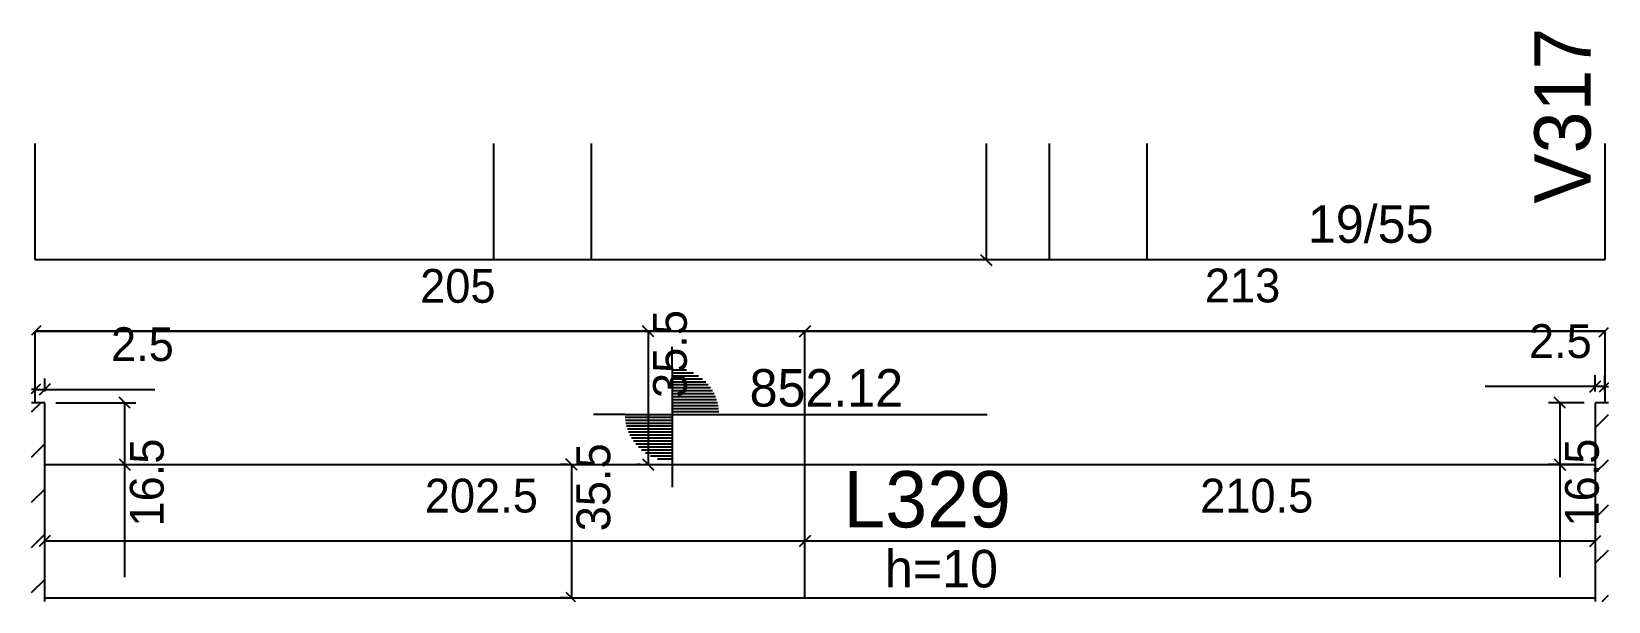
# Model space of a CAD drawing. Header units: metres. Extents: x 4040 to 4460, y 1577 to 1729.
import ezdxf

# ---------------------------------------------------------------- set-up
doc = ezdxf.new("R2010")
doc.units = ezdxf.units.M
for name, color, linetype in [('3', 7, 'Continuous'), ('4', 7, 'Continuous'), ('7', 7, 'Continuous'), ('Painéis', 7, 'Continuous')]:
    doc.layers.add(name, color=color, linetype=linetype)

msp = doc.modelspace()

# ---------------------------------------------------------------- linework, layer by layer
at = {"layer": '3', "color": 3, "lineweight": 25}
for p, q in [((4210.66, 1639.31), (4210.66, 1644.81)), ((4210.66, 1639.31), (4210.66, 1614.31)), ((4210.66, 1638.7), (4214.51, 1638.7)), ((4210.66, 1637.91), (4216.41, 1637.91)), ((4210.66, 1637.11), (4217.73, 1637.11)), ((4210.66, 1636.32), (4218.77, 1636.32)), ((4210.66, 1635.53), (4219.62, 1635.53)), ((4210.66, 1634.74), (4220.32, 1634.74)), ((4210.66, 1633.94), (4220.92, 1633.94)), ((4040.07, 1627.47), (4042.53, 1629.94)), ((4210.66, 1633.15), (4221.43, 1633.15)), ((4210.66, 1632.36), (4221.86, 1632.36)), ((4210.66, 1631.56), (4222.22, 1631.56)), ((4210.66, 1630.77), (4222.52, 1630.77)), ((4210.66, 1629.98), (4222.75, 1629.98)), ((4198.16, 1626.81), (4189.73, 1626.81)), ((4198.16, 1626.81), (4223.16, 1626.81)), ((4210.66, 1626.02), (4198.16, 1626.02)), ((4210.66, 1629.19), (4222.93, 1629.19)), ((4210.66, 1628.39), (4223.06, 1628.39)), ((4210.66, 1627.6), (4223.16, 1627.6)), ((4223.16, 1626.81), (4294.58, 1626.81)), ((4456.57, 1623.24), (4460.07, 1626.75)), ((4210.66, 1625.22), (4198.26, 1625.22)), ((4210.66, 1624.43), (4198.39, 1624.43)), ((4210.66, 1623.64), (4198.57, 1623.64)), ((4210.66, 1622.84), (4198.81, 1622.84)), ((4210.66, 1622.05), (4199.1, 1622.05)), ((4210.66, 1621.26), (4199.46, 1621.26)), ((4040.07, 1615.45), (4043.57, 1618.95)), ((4210.66, 1620.47), (4199.89, 1620.47)), ((4210.66, 1619.67), (4200.4, 1619.67)), ((4210.66, 1618.88), (4201, 1618.88)), ((4210.66, 1618.09), (4201.71, 1618.09)), ((4210.66, 1617.29), (4202.55, 1617.29)), ((4210.66, 1616.5), (4203.59, 1616.5)), ((4210.66, 1615.71), (4204.91, 1615.71)), ((4210.66, 1614.92), (4206.81, 1614.92)), ((4210.66, 1614.31), (4210.66, 1607.44)), ((4456.57, 1611.22), (4460.07, 1614.73)), ((4040.07, 1603.43), (4043.57, 1606.93)), ((4456.57, 1599.2), (4460.07, 1602.7)), ((4040.07, 1591.41), (4043.57, 1594.91)), ((4456.57, 1587.18), (4460.07, 1590.68)), ((4040.07, 1579.39), (4043.57, 1582.89)), ((4043.57, 1577.94), (4456.57, 1577.94)), ((4458.41, 1577), (4460.07, 1578.66))]:
    msp.add_line(p, q, dxfattribs=at)
for points in [[(4041.07, 1667.94), (4041.07, 1699)], [(4459.07, 1699), (4459.07, 1667.94)], [(4459.07, 1667.94), (4041.07, 1667.94)], [(4041.07, 1648.94), (4459.07, 1648.94)], [(4041.07, 1629.94), (4041.07, 1648.94)], [(4459.07, 1648.94), (4459.07, 1629.94)]]:
    msp.add_lwpolyline(points, dxfattribs=at)
at = {"layer": '7', "color": 7, "lineweight": 25}
for points in [[(4043.57, 1629.94), (4040.07, 1629.94)], [(4043.57, 1577), (4043.57, 1629.94)], [(4460.07, 1629.94), (4456.57, 1629.94)], [(4456.57, 1629.94), (4456.57, 1577)]]:
    msp.add_lwpolyline(points, dxfattribs=at)
at = {"layer": 'Painéis', "color": 200, "lineweight": 25}
for p, q in [((4163.08, 1699), (4163.08, 1667.94)), ((4189.08, 1699), (4189.08, 1667.94)), ((4311.08, 1699), (4311.08, 1667.94)), ((4337.08, 1699), (4337.08, 1667.94)), ((4246.07, 1577.94), (4246.07, 1648.94)), ((4043.57, 1613.44), (4456.57, 1613.44))]:
    msp.add_line(p, q, dxfattribs=at)
at = {"layer": 'Painéis', "color": 4, "lineweight": 25}
for p, q in [((4294.33, 1699), (4294.33, 1667.94)), ((4246.07, 1648.94), (4041.07, 1648.94)), ((4202.04, 1648.94), (4201.28, 1648.94)), ((4204.28, 1648.94), (4204.28, 1613.44)), ((4459.07, 1648.94), (4246.07, 1648.94)), ((4041.07, 1632.94), (4041.07, 1636.42)), ((4043.57, 1632.94), (4043.57, 1636.42)), ((4456.57, 1634.24), (4427.21, 1634.24)), ((4456.57, 1632.94), (4456.57, 1637.24)), ((4459.07, 1634.24), (4456.57, 1634.24)), ((4459.07, 1632.94), (4459.07, 1637.24)), ((4459.07, 1634.24), (4460.07, 1634.24)), ((4041.07, 1633.42), (4040.07, 1633.42)), ((4041.07, 1633.42), (4043.57, 1633.42)), ((4043.57, 1633.42), (4072.92, 1633.42)), ((4046.57, 1629.94), (4067.87, 1629.94)), ((4064.87, 1629.94), (4064.87, 1613.44)), ((4453.57, 1629.94), (4444.1, 1629.94)), ((4447.1, 1629.94), (4447.1, 1613.44)), ((4046.57, 1613.44), (4067.87, 1613.44)), ((4064.87, 1613.44), (4064.87, 1583.47)), ((4182.8, 1613.44), (4180.91, 1613.44)), ((4183.91, 1613.44), (4183.91, 1577.94)), ((4202.04, 1613.44), (4201.28, 1613.44)), ((4453.57, 1613.44), (4444.1, 1613.44)), ((4447.1, 1613.44), (4447.1, 1583.47)), ((4246.07, 1593.1), (4043.57, 1593.1)), ((4456.57, 1593.1), (4246.07, 1593.1)), ((4182.8, 1577.94), (4180.91, 1577.94))]:
    msp.add_line(p, q, dxfattribs=at)
at = {"layer": 'Painéis', "color": 0, "lineweight": 25}
for p, q in [((4292.83, 1669.44), (4295.83, 1666.44)), ((4042.57, 1650.44), (4040.07, 1647.94)), ((4205.78, 1647.44), (4202.78, 1650.44)), ((4247.57, 1650.44), (4244.57, 1647.44)), ((4244.57, 1647.44), (4247.57, 1650.44)), ((4457.57, 1647.44), (4460.07, 1649.94)), ((4040.07, 1632.42), (4042.57, 1634.92)), ((4045.07, 1634.92), (4042.07, 1631.92)), ((4455.07, 1632.74), (4458.07, 1635.74)), ((4460.07, 1635.25), (4457.57, 1632.74)), ((4066.37, 1628.44), (4063.37, 1631.44)), ((4448.6, 1628.44), (4445.6, 1631.44)), ((4063.37, 1614.94), (4066.37, 1611.94)), ((4185.41, 1611.94), (4182.41, 1614.94)), ((4202.78, 1614.94), (4205.78, 1611.94)), ((4445.6, 1614.94), (4448.6, 1611.94)), ((4045.07, 1594.6), (4042.07, 1591.6)), ((4247.57, 1594.6), (4244.57, 1591.6)), ((4244.57, 1591.6), (4247.57, 1594.6)), ((4455.07, 1591.6), (4458.07, 1594.6)), ((4182.41, 1579.44), (4184.85, 1577))]:
    msp.add_line(p, q, dxfattribs=at)

# ---------------------------------------------------------------- texts
at = {"layer": '3', "color": 3, "lineweight": 25}
for s, p in [('19/55', (4380, 1672.51)), ('852.12', (4231.32, 1628.88)), ('h=10', (4267.35, 1580.74))]:
    msp.add_text(s, height=10, dxfattribs=at).set_placement(p)
at = {"layer": '4', "color": 4, "lineweight": 25}
msp.add_text('V317', height=15, rotation=90, dxfattribs=at).set_placement((4455.32, 1682.94))
msp.add_text('L329', height=15, dxfattribs=at).set_placement((4256.3, 1596.72))
at = {"layer": 'Painéis', "color": 240, "lineweight": 25}
for s, p in [('205', (4143.57, 1656.54)), ('213', (4352.57, 1656.64)), ('2.5', (4438.89, 1641.84)), ('2.5', (4061.24, 1641.02)), ('202.5', (4144.82, 1600.69)), ('210.5', (4351.32, 1600.69))]:
    msp.add_text(s, height=9, dxfattribs=at).set_placement(p)
for s, p in [('35.5', (4214.59, 1631.19)), ('16.5', (4075.27, 1596.95)), ('35.5', (4194.21, 1595.69)), ('16.5', (4457.5, 1596.95))]:
    msp.add_text(s, height=9, rotation=90, dxfattribs=at).set_placement(p)

doc.saveas('drawing.dxf')
